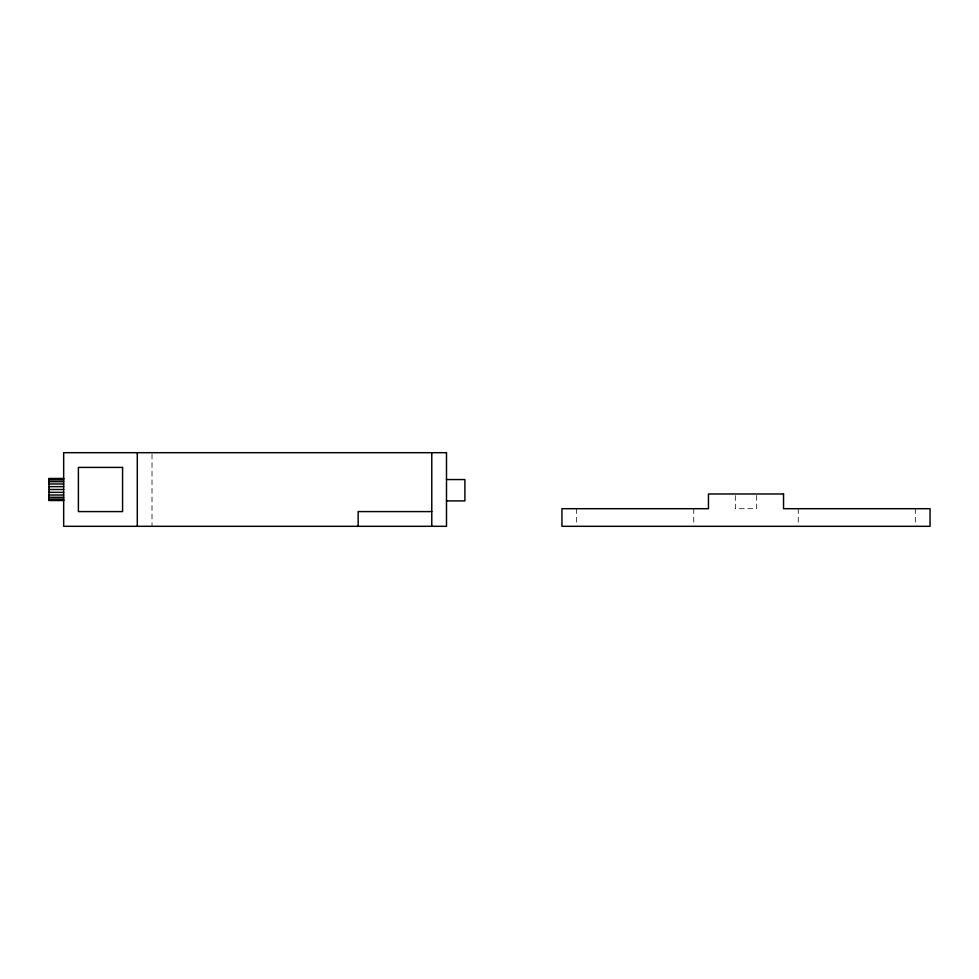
<?xml version="1.0" encoding="UTF-8"?>
<svg xmlns="http://www.w3.org/2000/svg" width="979" height="979" viewBox="0 0 979 979"><rect width="100%" height="100%" fill="white"/><g stroke="black" fill="none" stroke-linecap="round" stroke-linejoin="round"><path stroke-width="0.73" stroke-dasharray="4.89 3.67" d="M915.328 508.701L915.328 524.842M798.264 508.701L798.264 524.842M756.669 495.447L756.669 508.701L735.327 508.701L735.327 495.447M693.732 508.701L693.732 524.842M576.668 508.701L576.668 524.842M152.014 454.158L152.014 526.31"/><path stroke-width="1.47" d="M63.672 478.462L48.95 478.462L48.95 500.538L63.672 500.538M48.95 478.829L63.672 478.829M446.497 479.563L464.903 479.563L464.903 500.905L446.497 500.905M48.95 479.93L63.672 479.93M48.95 481.692L63.672 481.692M48.95 483.981L63.672 483.981M48.95 486.636L63.672 486.636M48.95 489.5L63.672 489.5M48.95 492.364L63.672 492.364M48.95 495.019L63.672 495.019M48.95 497.308L63.672 497.308M48.95 499.07L63.672 499.07M48.95 500.171L63.672 500.171M431.776 511.589L358.155 511.589L358.155 526.31M431.776 452.69L431.776 526.31M137.293 452.69L137.293 526.31M446.497 452.69L63.672 452.69L63.672 526.31L446.497 526.31L446.497 452.69M122.571 467.411L78.393 467.411L78.393 511.589L122.571 511.589L122.571 467.411M783.543 493.979L708.453 493.979L708.453 508.701L561.946 508.701L561.946 526.31L930.05 526.31L930.05 508.701L783.543 508.701L783.543 493.979"/></g></svg>
